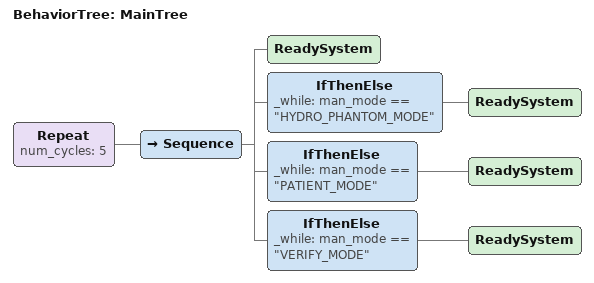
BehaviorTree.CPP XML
<?xml version="1.0" encoding="UTF-8"?>
<root BTCPP_format="4">
  <BehaviorTree ID="MainTree">
    <Repeat num_cycles="5">
      <Sequence>
        <ReadySystem/>
        <IfThenElse _while="man_mode == &quot;HYDRO_PHANTOM_MODE&quot;">
          <ReadySystem/>
        </IfThenElse>
        <IfThenElse _while="man_mode == &quot;PATIENT_MODE&quot;">
          <ReadySystem/>
        </IfThenElse>
        <IfThenElse _while="man_mode == &quot;VERIFY_MODE&quot;">
          <ReadySystem/>
        </IfThenElse>
      </Sequence>
    </Repeat>
  </BehaviorTree>

</root>
